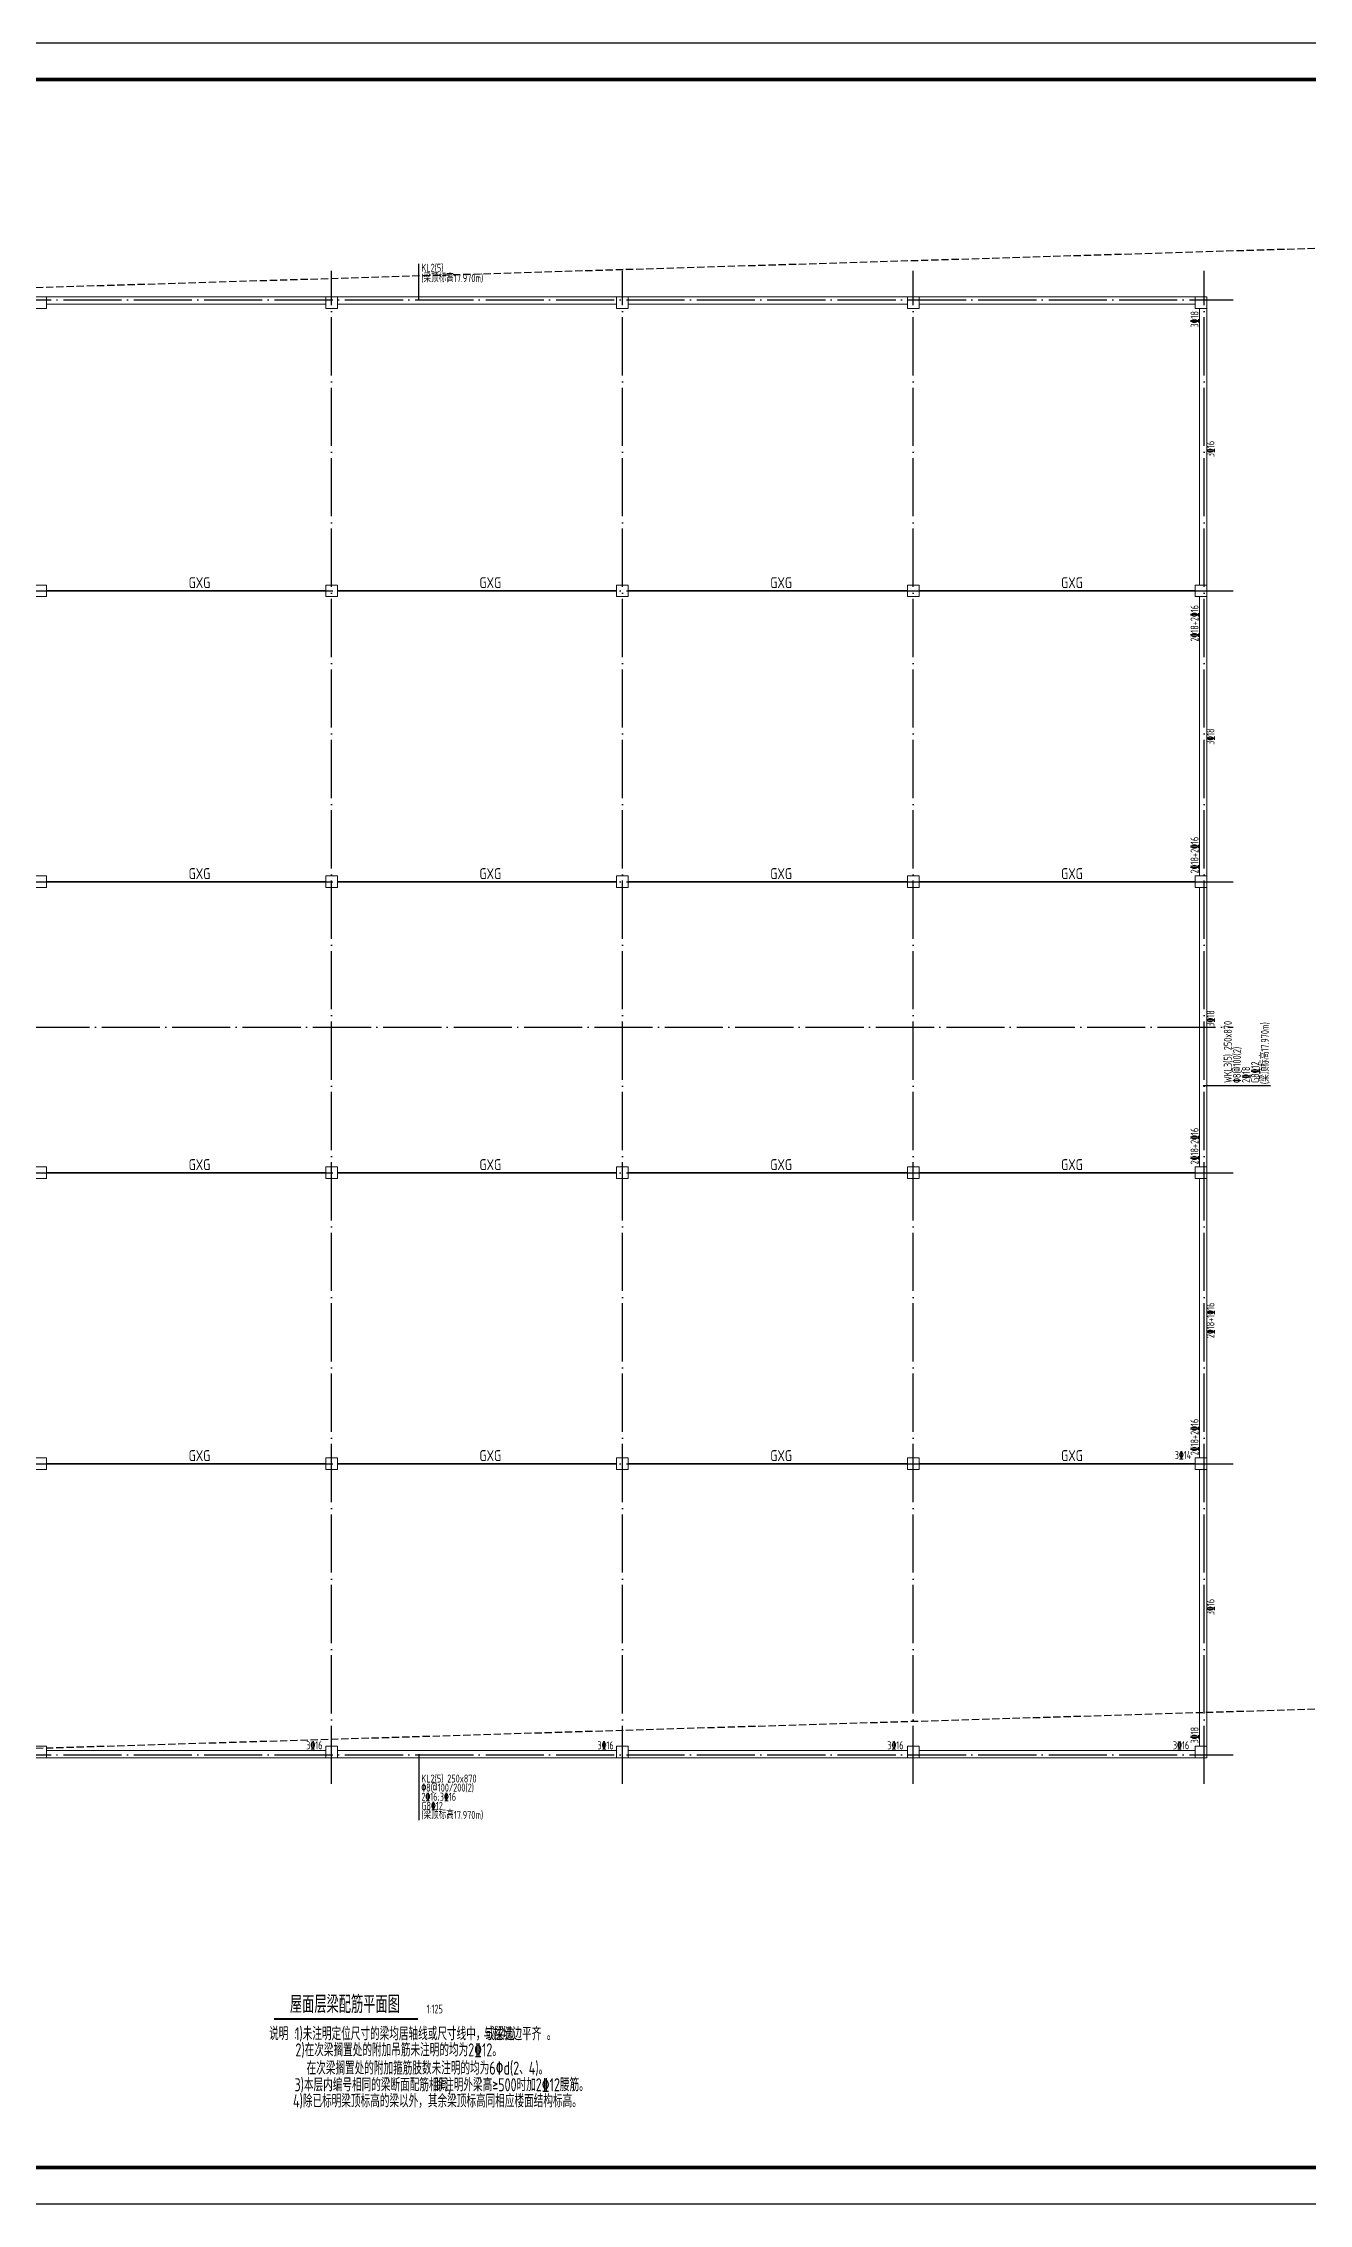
# Model space of a CAD drawing. Extents: x -2331248 to -1198620, y -977263 to -545844.
# Drawn here: x -1423309 to -1379791, y -855128 to -780878 of the extents above; entities that cross this region are included whole.
import ezdxf
from ezdxf.enums import TextEntityAlignment as Align

# ---------------------------------------------------------------- set-up
doc = ezdxf.new("R2010")
doc.units = 0
doc.header["$LTSCALE"] = 1000
doc.header["$MEASUREMENT"] = 0
doc.linetypes.add('DASH', pattern=[0.35, 0.25, -0.1])
doc.linetypes.add('DOTE', pattern=[2.42, 2, -0.2, 0.02, -0.2])
doc.layers.get('0').update_dxf_attribs({"linetype": 'CONTINUOUS'})
for name, color, linetype in [('DOTE', 1, 'DOTE'), ('PUB_TITLE', 4, 'CONTINUOUS'), ('S_BEAMDIMMASS', 2, 'CONTINUOUS'), ('TEXT', 7, 'CONTINUOUS'), ('中文', 7, 'CONTINUOUS'), ('图名下划线', 7, 'CONTINUOUS'), ('梁__实线', 4, 'CONTINUOUS'), ('钢结构数字', 73, 'CONTINUOUS')]:
    doc.layers.add(name, color=color, linetype=linetype)
for name, color, linetype, lineweight in [('S_Beam', 4, 'CONTINUOUS', 18), ('S_BeamDimLocal', 7, 'CONTINUOUS', 25), ('S_BeamDimLocalVer', 7, 'CONTINUOUS', 25), ('S_BeamDimMassVer', 2, 'CONTINUOUS', 25), ('S_Cl', 2, 'CONTINUOUS', 9)]:
    doc.layers.add(name, color=color, linetype=linetype, lineweight=lineweight)
doc.styles.add('STYLE2', font='tssdeng.shx', dxfattribs={"width": 0.8, "bigfont": 'tssdchn.shx'})
doc.styles.add('TSSD_NORM', font='Tssdeng.shx', dxfattribs={"width": 0.7, "bigfont": 'hztxt.shx'})
doc.styles.add('TSSD_REIN', font='Tssdeng.shx', dxfattribs={"width": 0.7, "bigfont": 'hztxt.shx'})

msp = doc.modelspace()

# ---------------------------------------------------------------- linework, layer by layer
at = {"linetype": 'DASH'}
for p, q in [((-1375033.5, -787793.1), (-1433794.5, -789597.1)), ((-1375033.5, -837993.1), (-1433794.5, -839797.1))]:
    msp.add_line(p, q, dxfattribs=at)
at = {"layer": 'DOTE'}
for p, q in [((-1413394.5, -840697.1), (-1413394.5, -788697.1)), ((-1403394.5, -840697.1), (-1403394.5, -788697.1)), ((-1393394.5, -840697.1), (-1393394.5, -788697.1)), ((-1383394.5, -840697.1), (-1383394.5, -788697.1)), ((-1444394.5, -789697.1), (-1382394.5, -789697.1)), ((-1444394.5, -799697.1), (-1382394.5, -799697.1)), ((-1444394.5, -809697.1), (-1382394.5, -809697.1)), ((-1433394.5, -814697.1), (-1382394.5, -814697.1)), ((-1444394.5, -819697.1), (-1382394.5, -819697.1)), ((-1444394.5, -829697.1), (-1382394.5, -829697.1)), ((-1444394.5, -839697.1), (-1382394.5, -839697.1))]:
    msp.add_line(p, q, dxfattribs=at)
at = {"layer": 'PUB_TITLE'}
msp.add_lwpolyline([(-1454253.9, -855128), (-1322878.9, -855128), (-1322878.9, -780878), (-1454253.9, -780878)], close=True, dxfattribs=at)
at = {"layer": 'PUB_TITLE', "const_width": 125}
msp.add_lwpolyline([(-1451128.9, -853878), (-1324128.9, -853878), (-1324128.9, -782128), (-1451128.9, -782128)], close=True, dxfattribs=at)
at = {"layer": 'S_Beam', "ltscale": 1}
for p, q in [((-1423194.5, -789597.1), (-1413594.5, -789597.1)), ((-1423194.5, -789847.1), (-1413594.5, -789847.1)), ((-1413194.5, -789597.1), (-1403594.5, -789597.1)), ((-1413194.5, -789847.1), (-1403594.5, -789847.1)), ((-1403194.5, -789597.1), (-1393594.5, -789597.1)), ((-1403194.5, -789847.1), (-1393594.5, -789847.1)), ((-1393194.5, -789597.1), (-1383694.5, -789597.1)), ((-1393194.5, -789847.1), (-1383694.5, -789847.1)), ((-1383544.5, -799497.1), (-1383544.5, -789997.1)), ((-1383294.5, -799497.1), (-1383294.5, -789997.1)), ((-1383544.5, -809497.1), (-1383544.5, -799897.1)), ((-1383294.5, -809497.1), (-1383294.5, -799897.1)), ((-1383544.5, -819497.1), (-1383544.5, -809897.1)), ((-1383294.5, -819497.1), (-1383294.5, -809897.1)), ((-1383544.5, -829497.1), (-1383544.5, -819897.1)), ((-1383294.5, -829497.1), (-1383294.5, -819897.1)), ((-1383544.5, -839397.1), (-1383544.5, -829897.1)), ((-1383294.5, -839397.1), (-1383294.5, -829897.1)), ((-1423194.5, -839547.1), (-1413594.5, -839547.1)), ((-1413194.5, -839547.1), (-1403594.5, -839547.1)), ((-1403194.5, -839547.1), (-1393594.5, -839547.1)), ((-1393194.5, -839547.1), (-1383694.5, -839547.1)), ((-1423194.5, -839797.1), (-1413594.5, -839797.1)), ((-1413194.5, -839797.1), (-1403594.5, -839797.1)), ((-1403194.5, -839797.1), (-1393594.5, -839797.1)), ((-1393194.5, -839797.1), (-1383694.5, -839797.1))]:
    msp.add_line(p, q, dxfattribs=at)
at = {"layer": 'S_BEAMDIMMASS'}
for p, q in [((-1410394.5, -789722.1), (-1410394.5, -788457.8)), ((-1410394.5, -839672.1), (-1410394.5, -841939.8))]:
    msp.add_line(p, q, dxfattribs=at)
at = {"layer": 'S_BeamDimMassVer'}
msp.add_line((-1383419.5, -816697.1), (-1381104.7, -816697.1), dxfattribs=at)
at = {"layer": 'S_Cl', "ltscale": 1}
for points in [[(-1423194.5, -789997.1), (-1423194.5, -789597.1), (-1423594.5, -789597.1), (-1423594.5, -789997.1)], [(-1413194.5, -789997.1), (-1413194.5, -789597.1), (-1413594.5, -789597.1), (-1413594.5, -789997.1)], [(-1403194.5, -789997.1), (-1403194.5, -789597.1), (-1403594.5, -789597.1), (-1403594.5, -789997.1)], [(-1393194.5, -789997.1), (-1393194.5, -789597.1), (-1393594.5, -789597.1), (-1393594.5, -789997.1)], [(-1383294.5, -789997.1), (-1383294.5, -789597.1), (-1383694.5, -789597.1), (-1383694.5, -789997.1)], [(-1423194.5, -799897.1), (-1423194.5, -799497.1), (-1423594.5, -799497.1), (-1423594.5, -799897.1)], [(-1413194.5, -799897.1), (-1413194.5, -799497.1), (-1413594.5, -799497.1), (-1413594.5, -799897.1)], [(-1403194.5, -799897.1), (-1403194.5, -799497.1), (-1403594.5, -799497.1), (-1403594.5, -799897.1)], [(-1393194.5, -799897.1), (-1393194.5, -799497.1), (-1393594.5, -799497.1), (-1393594.5, -799897.1)], [(-1383294.5, -799897.1), (-1383294.5, -799497.1), (-1383694.5, -799497.1), (-1383694.5, -799897.1)], [(-1423194.5, -809897.1), (-1423194.5, -809497.1), (-1423594.5, -809497.1), (-1423594.5, -809897.1)], [(-1413194.5, -809897.1), (-1413194.5, -809497.1), (-1413594.5, -809497.1), (-1413594.5, -809897.1)], [(-1403194.5, -809897.1), (-1403194.5, -809497.1), (-1403594.5, -809497.1), (-1403594.5, -809897.1)], [(-1393194.5, -809897.1), (-1393194.5, -809497.1), (-1393594.5, -809497.1), (-1393594.5, -809897.1)], [(-1383294.5, -809897.1), (-1383294.5, -809497.1), (-1383694.5, -809497.1), (-1383694.5, -809897.1)], [(-1423194.5, -819897.1), (-1423194.5, -819497.1), (-1423594.5, -819497.1), (-1423594.5, -819897.1)], [(-1413194.5, -819897.1), (-1413194.5, -819497.1), (-1413594.5, -819497.1), (-1413594.5, -819897.1)], [(-1403194.5, -819897.1), (-1403194.5, -819497.1), (-1403594.5, -819497.1), (-1403594.5, -819897.1)], [(-1393194.5, -819897.1), (-1393194.5, -819497.1), (-1393594.5, -819497.1), (-1393594.5, -819897.1)], [(-1383294.5, -819897.1), (-1383294.5, -819497.1), (-1383694.5, -819497.1), (-1383694.5, -819897.1)], [(-1423194.5, -829897.1), (-1423194.5, -829497.1), (-1423594.5, -829497.1), (-1423594.5, -829897.1)], [(-1413194.5, -829897.1), (-1413194.5, -829497.1), (-1413594.5, -829497.1), (-1413594.5, -829897.1)], [(-1403194.5, -829897.1), (-1403194.5, -829497.1), (-1403594.5, -829497.1), (-1403594.5, -829897.1)], [(-1393194.5, -829897.1), (-1393194.5, -829497.1), (-1393594.5, -829497.1), (-1393594.5, -829897.1)], [(-1383294.5, -829897.1), (-1383294.5, -829497.1), (-1383694.5, -829497.1), (-1383694.5, -829897.1)], [(-1423194.5, -839797.1), (-1423194.5, -839397.1), (-1423594.5, -839397.1), (-1423594.5, -839797.1)], [(-1413194.5, -839797.1), (-1413194.5, -839397.1), (-1413594.5, -839397.1), (-1413594.5, -839797.1)], [(-1403194.5, -839797.1), (-1403194.5, -839397.1), (-1403594.5, -839397.1), (-1403594.5, -839797.1)], [(-1393194.5, -839797.1), (-1393194.5, -839397.1), (-1393594.5, -839397.1), (-1393594.5, -839797.1)], [(-1383294.5, -839797.1), (-1383294.5, -839397.1), (-1383694.5, -839397.1), (-1383694.5, -839797.1)]]:
    msp.add_lwpolyline(points, close=True, dxfattribs=at)
at = {"layer": '图名下划线', "const_width": 70}
msp.add_lwpolyline([(-1415372.9, -848780.3), (-1410426.4, -848780.3)], dxfattribs=at)
at = {"layer": '梁__实线', "linetype": 'DASH', "const_width": 60}
for points in [[(-1413594.5, -799697.1), (-1423194.5, -799697.1)], [(-1403594.5, -799697.1), (-1413194.5, -799697.1)], [(-1393594.5, -799697.1), (-1403194.5, -799697.1)], [(-1383694.5, -799697.1), (-1393194.5, -799697.1)], [(-1413594.5, -809697.1), (-1423194.5, -809697.1)], [(-1403594.5, -809697.1), (-1413194.5, -809697.1)], [(-1393594.5, -809697.1), (-1403194.5, -809697.1)], [(-1383694.5, -809697.1), (-1393194.5, -809697.1)], [(-1413594.5, -819697.1), (-1423194.5, -819697.1)], [(-1403594.5, -819697.1), (-1413194.5, -819697.1)], [(-1393594.5, -819697.1), (-1403194.5, -819697.1)], [(-1383694.5, -819697.1), (-1393194.5, -819697.1)], [(-1413594.5, -829697.1), (-1423194.5, -829697.1)], [(-1403594.5, -829697.1), (-1413194.5, -829697.1)], [(-1393594.5, -829697.1), (-1403194.5, -829697.1)], [(-1383694.5, -829697.1), (-1393194.5, -829697.1)]]:
    msp.add_lwpolyline(points, dxfattribs=at)

# ---------------------------------------------------------------- texts
at = {"layer": 'S_BeamDimLocal', "style": 'TSSD_REIN', "width": 0.7}
for s, p in [('3%%13214', (-1384401.5, -829533.3)), ('3%%13216', (-1414265.1, -839508.3)), ('3%%13216', (-1404252.1, -839508.3)), ('3%%13216', (-1394284.7, -839508.3)), ('3%%13216', (-1384463.7, -839508.3))]:
    msp.add_text(s, height=275, dxfattribs=at).set_placement(p)
at = {"layer": 'S_BeamDimLocalVer', "style": 'TSSD_REIN', "width": 0.7}
for s, p in [('3%%13218', (-1383583.2, -790649.7)), ('3%%13216', (-1383035.7, -795103.5)), ('2%%13218+2%%13216', (-1383583.2, -801442.2)), ('3%%13218', (-1383035.7, -804992.1)), ('2%%13218+2%%13216', (-1383583.2, -809407.7)), ('3%%13218', (-1383035.7, -814677.1)), ('2%%13218+2%%13216', (-1383583.2, -819407.7)), ('2%%13218+1%%13216', (-1383035.7, -825380.1)), ('2%%13218+2%%13216', (-1383583.2, -829407.7)), ('3%%13216', (-1383035.7, -834900.5)), ('3%%13218', (-1383583.2, -839307.7))]:
    msp.add_text(s, height=275, rotation=90, dxfattribs=at).set_placement(p)
at = {"layer": 'S_BEAMDIMMASS', "style": 'TSSD_REIN', "width": 0.7}
for s, p in [('KL2(5)', (-1410305.1, -788731.6)), ('(梁顶标高17.970m)', (-1410305.1, -789088.7)), ('KL2(5) 250x870', (-1410305.1, -840651.6)), ('2%%13216;3%%13216', (-1410305.1, -841276.6)), ('%%1308@100/200(2)', (-1410305.1, -840964.1)), ('(梁顶标高17.970m)', (-1410305.1, -841901.6)), ('G8%%13212', (-1410305.1, -841589.1))]:
    msp.add_text(s, height=275, dxfattribs=at).set_placement(p)
at = {"layer": 'S_BeamDimMassVer', "style": 'TSSD_REIN', "width": 0.7}
for s, p in [('WKL3(5) 250x870', (-1382438, -816607.7)), ('(梁顶标高17.970m)', (-1381164.8, -816648.7)), ('%%1308@100(2)', (-1382125.5, -816607.7)), ('G8%%13212', (-1381500.5, -816607.7)), ('2%%13218', (-1381813, -816607.7))]:
    msp.add_text(s, height=275, rotation=90, dxfattribs=at).set_placement(p)
at = {"layer": 'TEXT', "style": 'TSSD_NORM', "width": 0.7}
msp.add_text('1:125', height=300, dxfattribs=at).set_placement((-1410126.4, -848674.4), align=Align.BOTTOM_LEFT)
at = {"layer": '中文', "style": 'TSSD_REIN', "width": 0.7}
msp.add_text('屋面层梁配筋平面图', height=600, dxfattribs=at).set_placement((-1411045.5, -848574.6), align=Align.RIGHT)
for s, p in [('说明 :', (-1415541.5, -849503.6)), ('1)未注明定位尺寸的梁均居轴线或尺寸线中，或梁边', (-1414648.8, -849507.5)), ('与柱墙边平齐 。', (-1408167.2, -849511.4)), ('2)在次梁搁置处的附加吊筋未注明的均为2%%13212。', (-1414635.7, -850063.6, 95798.9)), ('3)本层内编号相同的梁断面配筋相同,', (-1414667.3, -851262.5, 0)), ('在次梁搁置处的附加箍筋肢数未注明的均为6%%130d(2、4)。', (-1414253.5, -850688.6, 95798.9)), ('除注明外梁高%%147500时加2%%13212腰筋。', (-1409852.4, -851262.5, 0)), ('4)除已标明梁顶标高的梁以外，其余梁顶标高同相应楼面结构标高。', (-1414719, -851817.9, 0))]:
    msp.add_text(s, height=450, dxfattribs=at).set_placement(p)
at = {"layer": '钢结构数字', "style": 'STYLE2', "width": 0.8}
for p in [(-1418306.7, -799604.2), (-1408306.7, -799604.2), (-1398306.7, -799604.2), (-1388306.7, -799604.2), (-1418306.7, -809604.2), (-1408306.7, -809604.2), (-1398306.7, -809604.2), (-1388306.7, -809604.2), (-1418306.7, -819604.2), (-1408306.7, -819604.2), (-1398306.7, -819604.2), (-1388306.7, -819604.2), (-1418306.7, -829604.2), (-1408306.7, -829604.2), (-1398306.7, -829604.2), (-1388306.7, -829604.2)]:
    msp.add_text('GXG', height=375, dxfattribs=at).set_placement(p)

doc.saveas('drawing.dxf')
